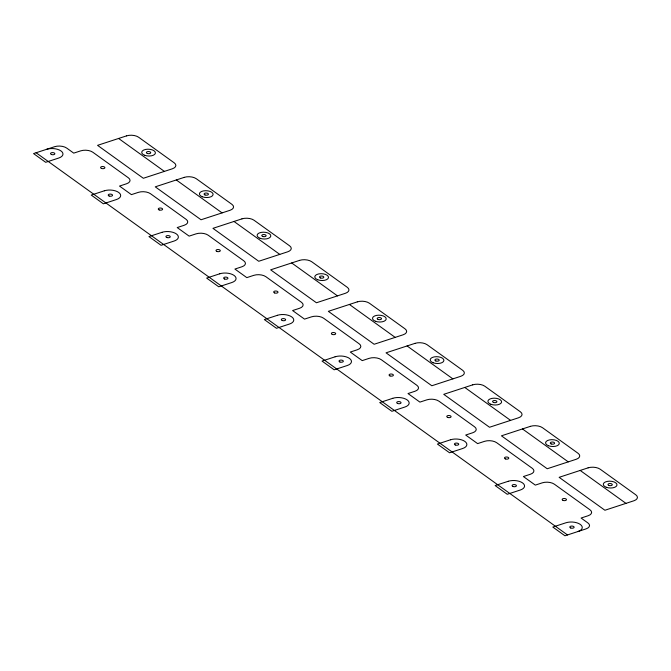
<?xml version="1.0" encoding="UTF-8"?>
<svg xmlns="http://www.w3.org/2000/svg" width="671" height="671" viewBox="0 0 671 671"><rect width="100%" height="100%" fill="white"/><g stroke="black" fill="none" stroke-linecap="round" stroke-linejoin="round"><path stroke-width="1.01" d="M118.599 138.461L164.387 171.39M176.297 179.962L222.084 212.892M233.994 221.455L279.782 254.384M291.692 262.957L337.479 295.886M349.39 304.449L395.177 337.379M407.087 345.951L452.875 378.88M464.785 387.444L510.572 420.373M522.483 428.945L568.262 461.874M580.18 470.438L625.959 503.367M36.1 152.753L567.498 534.946M46.626 149.314A10.308 5.125 2.7 0 1 61.011 150.95A10.308 5.125 2.7 0 1 58.746 158.029L45.678 162.307L33.55 153.584L54.594 146.706A8.681 4.32 2.7 0 1 66.714 148.09L73.735 153.131L80.705 150.858A8.681 4.32 2.7 0 1 92.824 152.233L128.396 177.815A8.681 4.32 2.7 0 1 126.484 183.787L119.513 186.068L131.424 194.632L138.394 192.351A8.681 4.32 2.7 0 1 150.522 193.734L186.093 219.316A8.681 4.32 2.7 0 1 184.181 225.28L177.211 227.561L189.121 236.125L196.091 233.852A8.681 4.32 2.7 0 1 208.22 235.227L243.791 260.809A8.681 4.32 2.7 0 1 241.879 266.781L234.909 269.054L246.819 277.626L253.789 275.345A8.681 4.32 2.7 0 1 265.917 276.729L301.48 302.311A8.681 4.32 2.7 0 1 299.576 308.274L292.606 310.556L304.517 319.119L311.487 316.846A8.681 4.32 2.7 0 1 323.615 318.222L359.178 343.804A8.681 4.32 2.7 0 1 357.274 349.776L350.304 352.049L362.214 360.621L369.184 358.339A8.681 4.32 2.7 0 1 381.313 359.723L416.876 385.305A8.681 4.32 2.7 0 1 414.972 391.268L408.002 393.55L419.912 402.114L426.882 399.841A8.681 4.32 2.7 0 1 439.002 401.216L474.573 426.798A8.681 4.32 2.7 0 1 472.669 432.77L465.699 435.043L477.609 443.615L484.579 441.333A8.681 4.32 2.7 0 1 496.699 442.717L532.271 468.299A8.681 4.32 2.7 0 1 530.367 474.263L523.397 476.544L535.307 485.108L542.277 482.835A8.681 4.32 2.7 0 1 554.397 484.21L589.968 509.792A8.681 4.32 2.7 0 1 588.064 515.764L581.094 518.037L587.897 522.935A8.681 4.32 2.7 0 1 585.993 528.899L564.948 535.777L552.82 527.062L565.896 522.784A10.308 5.125 2.7 0 1 580.289 524.42A10.308 5.125 2.7 0 1 578.025 531.507M126.525 135.877L97.555 145.347L143.342 178.276L172.304 168.807A8.681 4.32 2.7 0 0 174.217 162.835L138.645 137.253A8.681 4.32 2.7 0 0 126.525 135.877M104.324 190.807L91.248 195.085L103.368 203.808L116.444 199.53A10.308 5.125 2.7 0 0 118.708 192.451A10.308 5.125 2.7 0 0 104.324 190.807M184.223 177.37L155.253 186.84L201.04 219.769L230.002 210.3A8.681 4.32 2.7 0 0 231.914 204.336L196.343 178.754A8.681 4.32 2.7 0 0 184.223 177.37M162.021 232.309L148.945 236.578L161.065 245.301L174.141 241.023A10.308 5.125 2.7 0 0 176.406 233.944A10.308 5.125 2.7 0 0 162.021 232.309M241.921 218.872L212.95 228.341L258.738 261.271L287.7 251.801A8.681 4.32 2.7 0 0 289.612 245.829L254.041 220.247A8.681 4.32 2.7 0 0 241.921 218.872M219.719 273.802L206.643 278.079L218.763 286.802L231.839 282.525A10.308 5.125 2.7 0 0 234.104 275.445A10.308 5.125 2.7 0 0 219.719 273.802M299.61 260.365L270.648 269.834L316.435 302.764L345.397 293.294A8.681 4.32 2.7 0 0 347.31 287.331L311.738 261.749A8.681 4.32 2.7 0 0 299.61 260.365M277.417 315.303L264.34 319.572L276.46 328.295L289.536 324.018A10.308 5.125 2.7 0 0 291.801 316.938A10.308 5.125 2.7 0 0 277.417 315.303M357.308 301.866L328.345 311.336L374.133 344.265L403.095 334.795A8.681 4.32 2.7 0 0 405.007 328.824L369.436 303.242A8.681 4.32 2.7 0 0 357.308 301.866M335.106 356.796L322.038 361.073L334.158 369.796L347.234 365.519A10.308 5.125 2.7 0 0 349.499 358.431A10.308 5.125 2.7 0 0 335.106 356.796M415.005 343.359L386.043 352.829L431.822 385.758L460.792 376.288A8.681 4.32 2.7 0 0 462.696 370.325L427.133 344.743A8.681 4.32 2.7 0 0 415.005 343.359M392.803 398.297L379.736 402.566L391.856 411.289L404.932 407.012A10.308 5.125 2.7 0 0 407.196 399.933A10.308 5.125 2.7 0 0 392.803 398.297M472.703 384.852L443.741 394.33L489.52 427.259L518.49 417.79A8.681 4.32 2.7 0 0 520.394 411.818L484.831 386.236A8.681 4.32 2.7 0 0 472.703 384.852M450.501 439.79L437.433 444.068L449.553 452.782L462.629 448.513A10.308 5.125 2.7 0 0 464.894 441.426A10.308 5.125 2.7 0 0 450.501 439.79M530.4 426.353L501.438 435.823L547.217 468.752L576.188 459.283A8.681 4.32 2.7 0 0 578.092 453.319L542.529 427.729A8.681 4.32 2.7 0 0 530.4 426.353M508.199 481.292L495.131 485.561L507.251 494.284L520.327 490.006A10.308 5.125 2.7 0 0 522.592 482.927A10.308 5.125 2.7 0 0 508.199 481.292M588.098 467.846L559.136 477.324L604.915 510.254L633.885 500.776A8.681 4.32 2.7 0 0 635.789 494.812L600.218 469.23A8.681 4.32 2.7 0 0 588.098 467.846M570.719 527.985A2.172 1.082 2.7 0 0 574.124 527.314A2.172 1.082 2.7 0 0 571.038 526.131A2.172 1.082 2.7 0 0 570.719 527.985M513.021 486.492A2.172 1.082 2.7 0 0 516.427 485.821A2.172 1.082 2.7 0 0 513.34 484.638A2.172 1.082 2.7 0 0 513.021 486.492M455.324 444.99A2.172 1.082 2.7 0 0 458.729 444.319A2.172 1.082 2.7 0 0 455.643 443.145A2.172 1.082 2.7 0 0 455.324 444.99M397.626 403.497A2.172 1.082 2.7 0 0 401.032 402.826A2.172 1.082 2.7 0 0 397.945 401.644A2.172 1.082 2.7 0 0 397.626 403.497M339.929 361.996A2.172 1.082 2.7 0 0 343.334 361.325A2.172 1.082 2.7 0 0 340.247 360.151A2.172 1.082 2.7 0 0 339.929 361.996M282.239 320.503A2.172 1.082 2.7 0 0 285.636 319.832A2.172 1.082 2.7 0 0 282.55 318.65A2.172 1.082 2.7 0 0 282.239 320.503M224.542 279.002A2.172 1.082 2.7 0 0 227.939 278.331A2.172 1.082 2.7 0 0 224.852 277.157A2.172 1.082 2.7 0 0 224.542 279.002M166.844 237.509A2.172 1.082 2.7 0 0 170.241 236.838A2.172 1.082 2.7 0 0 167.163 235.655A2.172 1.082 2.7 0 0 166.844 237.509M109.147 196.016A2.172 1.082 2.7 0 0 112.543 195.336A2.172 1.082 2.7 0 0 109.465 194.162A2.172 1.082 2.7 0 0 109.147 196.016M51.449 154.515A2.172 1.082 2.7 0 0 54.846 153.844A2.172 1.082 2.7 0 0 51.768 152.661A2.172 1.082 2.7 0 0 51.449 154.515M147.318 153.458A2.172 1.082 2.7 0 0 150.723 152.787A2.172 1.082 2.7 0 0 147.637 151.604A2.172 1.082 2.7 0 0 147.318 153.458M101.497 168.438A2.172 1.082 2.7 0 0 104.902 167.767A2.172 1.082 2.7 0 0 101.816 166.593A2.172 1.082 2.7 0 0 101.497 168.438M205.016 194.959A2.172 1.082 2.7 0 0 208.421 194.28A2.172 1.082 2.7 0 0 205.334 193.105A2.172 1.082 2.7 0 0 205.016 194.959M262.713 236.452A2.172 1.082 2.7 0 0 266.119 235.781A2.172 1.082 2.7 0 0 263.032 234.598A2.172 1.082 2.7 0 0 262.713 236.452M320.411 277.953A2.172 1.082 2.7 0 0 323.816 277.274A2.172 1.082 2.7 0 0 320.73 276.1A2.172 1.082 2.7 0 0 320.411 277.953M378.108 319.446A2.172 1.082 2.7 0 0 381.514 318.775A2.172 1.082 2.7 0 0 378.427 317.593A2.172 1.082 2.7 0 0 378.108 319.446M435.806 360.948A2.172 1.082 2.7 0 0 439.211 360.268A2.172 1.082 2.7 0 0 436.125 359.094A2.172 1.082 2.7 0 0 435.806 360.948M493.504 402.441A2.172 1.082 2.7 0 0 496.909 401.77A2.172 1.082 2.7 0 0 493.822 400.587A2.172 1.082 2.7 0 0 493.504 402.441M551.201 443.942A2.172 1.082 2.7 0 0 554.607 443.263A2.172 1.082 2.7 0 0 551.52 442.088A2.172 1.082 2.7 0 0 551.201 443.942M608.899 485.435A2.172 1.082 2.7 0 0 612.296 484.764A2.172 1.082 2.7 0 0 609.218 483.581A2.172 1.082 2.7 0 0 608.899 485.435M144.642 155.278A6.869 3.414 2.7 0 0 155.395 153.147A6.869 3.414 2.7 0 0 145.649 149.423A6.869 3.414 2.7 0 0 144.642 155.278M202.34 196.779A6.869 3.414 2.7 0 0 213.093 194.649A6.869 3.414 2.7 0 0 203.347 190.925A6.869 3.414 2.7 0 0 202.34 196.779M159.195 209.939A2.172 1.082 2.7 0 0 162.6 209.268A2.172 1.082 2.7 0 0 159.513 208.085A2.172 1.082 2.7 0 0 159.195 209.939M260.038 238.272A6.869 3.414 2.7 0 0 270.79 236.142A6.869 3.414 2.7 0 0 261.044 232.418A6.869 3.414 2.7 0 0 260.038 238.272M216.892 251.432A2.172 1.082 2.7 0 0 220.298 250.761A2.172 1.082 2.7 0 0 217.211 249.587A2.172 1.082 2.7 0 0 216.892 251.432M317.735 279.773A6.869 3.414 2.7 0 0 328.488 277.643A6.869 3.414 2.7 0 0 318.733 273.911A6.869 3.414 2.7 0 0 317.735 279.773M274.59 292.933A2.172 1.082 2.7 0 0 277.995 292.262A2.172 1.082 2.7 0 0 274.909 291.08A2.172 1.082 2.7 0 0 274.59 292.933M375.433 321.266A6.869 3.414 2.7 0 0 386.186 319.136A6.869 3.414 2.7 0 0 376.431 315.412A6.869 3.414 2.7 0 0 375.433 321.266M332.288 334.426A2.172 1.082 2.7 0 0 335.693 333.755A2.172 1.082 2.7 0 0 332.606 332.581A2.172 1.082 2.7 0 0 332.288 334.426M433.13 362.768A6.869 3.414 2.7 0 0 443.883 360.637A6.869 3.414 2.7 0 0 434.129 356.905A6.869 3.414 2.7 0 0 433.13 362.768M389.985 375.928A2.172 1.082 2.7 0 0 393.391 375.248A2.172 1.082 2.7 0 0 390.304 374.074A2.172 1.082 2.7 0 0 389.985 375.928M490.828 404.261A6.869 3.414 2.7 0 0 501.581 402.13A6.869 3.414 2.7 0 0 491.826 398.406A6.869 3.414 2.7 0 0 490.828 404.261M447.683 417.421A2.172 1.082 2.7 0 0 451.08 416.75A2.172 1.082 2.7 0 0 448.002 415.567A2.172 1.082 2.7 0 0 447.683 417.421M548.517 445.762A6.869 3.414 2.7 0 0 559.279 443.632A6.869 3.414 2.7 0 0 549.524 439.899A6.869 3.414 2.7 0 0 548.517 445.762M505.38 458.922A2.172 1.082 2.7 0 0 508.777 458.243A2.172 1.082 2.7 0 0 505.699 457.068A2.172 1.082 2.7 0 0 505.38 458.922M606.215 487.255A6.869 3.414 2.7 0 0 616.976 485.125A6.869 3.414 2.7 0 0 607.221 481.401A6.869 3.414 2.7 0 0 606.215 487.255M563.078 500.415A2.172 1.082 2.7 0 0 566.475 499.744A2.172 1.082 2.7 0 0 563.397 498.561A2.172 1.082 2.7 0 0 563.078 500.415"/></g></svg>
